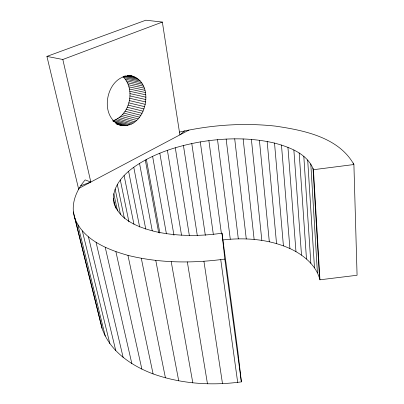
<?xml version="1.0" encoding="UTF-8"?>
<svg xmlns="http://www.w3.org/2000/svg" width="404" height="404" viewBox="0 0 404 404"><rect width="100%" height="100%" fill="white"/><g stroke="black" fill="none" stroke-linecap="round" stroke-linejoin="round"><path stroke-width="0.61" d="M112.994 120.72C130.204 115.069 135.779 89.239 123.003 76.624M116.761 124.124C145.94 135.38 158.883 78.785 128.346 75.306M114.453 204.737C110.009 189.335 122.094 175.563 133.764 167.261C153.404 153.439 176.851 146.127 200.288 141.92C224.806 137.9 250.222 137.35 274.518 143.077C289.633 147.137 307.555 153.762 313.438 169.705L319.948 279.8L357.075 275.26L353.904 164.529C338.729 137.269 303.949 130.335 275.579 126.139C243.481 122.599 210.832 124.962 179.376 132.103M114.059 202.889C119.422 220.433 139.026 227.492 155.146 231.578C177.063 236.401 199.854 236.391 221.998 233.199L237.88 351.581L241.37 381.871C211.883 385.876 181.239 383.962 153.091 373.897C131.421 365.761 109.777 351.192 102.05 328.326L74.871 218.423C70.15 204.793 76.22 190.289 85.178 179.901L90.819 182.042L188.875 130.113M184.658 130.891L179.876 134.86L162.352 22.074L145.849 20.2L46.925 56.398L78.719 189.446M79.361 188.143L90.819 182.042L62.827 59.489L46.925 56.398M62.827 59.489L162.352 22.074M80.704 185.774L90.819 182.042M74.871 218.423C83.466 239.956 107.217 249.505 127.957 255.368C159.56 263.241 192.688 263.448 224.826 259.075L221.998 233.199M313.438 169.705L353.904 164.529M222.887 239.936C245.435 237.32 269.008 239.203 289.915 248.531C303.207 254.702 316.18 265.009 319.948 279.8M132.058 76.043C107.07 72.882 97.192 116.296 120.387 125.124M128.351 75.376L130.204 75.75M127.669 75.346L133.855 76.578M127.528 75.74L135.567 77.346M124.831 75.846L137.198 78.331M123.265 76.412L138.724 79.532M124.058 77.644L140.122 80.921M125.341 79.199L141.395 82.502M126.482 80.916L142.526 84.254M127.472 82.775L143.506 86.148M128.305 84.749L144.324 88.163M128.977 86.85L144.98 90.309M129.472 89.032L145.46 92.536M129.805 91.279L145.773 94.829M129.952 93.587L145.91 97.187M129.921 95.91L145.859 99.561M129.724 98.243L145.642 101.949M129.351 100.571L145.253 104.328M128.805 102.863L144.693 106.676M128.098 105.085L143.965 108.949M127.23 107.247L143.082 111.166M126.205 109.317L142.041 113.287M125.053 111.267L140.875 115.281M123.755 113.09L139.562 117.155M122.336 114.771L138.133 118.882M120.816 116.281L136.597 120.437M119.205 117.62L134.971 121.816M117.498 118.776L133.259 123.003M115.736 119.73L131.487 123.988M113.923 120.463L129.664 124.75M112.645 120.902L113.852 121.23M113.277 121.316L127.8 125.296M115.044 122.604L125.932 125.599M115.736 123.291L116.943 123.624M116.801 123.675L124.063 125.679M116.766 124.018L122.205 125.523M73.377 211.893L102.05 328.326M77.851 224.821L105.237 336.037M82.36 230.992L109.802 343.516M88.436 236.855L115.771 350.672M96.061 242.314L123.129 357.394M105.227 247.288L131.84 363.58M115.898 251.667L141.86 369.11M113.448 198.314L115.554 208.146M127.957 255.368L153.091 373.897M113.832 193.683L117.503 210.949M115.12 189.057L120.442 214.272M117.312 184.471L124.397 218.423M120.311 179.967L128.932 221.862M141.309 258.323L165.433 377.841M124.109 175.573L133.936 224.18M128.603 171.331L139.638 226.987M133.764 167.261L145.738 229.083M155.787 260.439L178.725 380.851M139.531 163.388L152.257 230.795M145.314 160.034L158.646 232.487M146.374 159.464L159.863 233.098M152.606 156.343L166.413 233.845M171.21 261.666L192.814 382.856M159.822 153.202L173.962 235.234M187.335 261.954L207.474 383.8M167.402 150.338L181.522 235.214M175.291 147.768L189.34 235.466M183.436 145.496L197.298 235.542M203.929 261.302L222.503 383.674M191.784 143.546L205.333 235.34M200.288 141.92L213.332 234.335M220.746 259.696L237.688 382.436M208.883 140.627L221.427 233.749M224.826 259.075L241.37 381.871M217.524 139.678L230.29 239.208M226.149 139.082L238.309 238.855M234.709 138.83L246.273 238.921M243.142 138.951L254.136 239.436M251.399 139.431L261.832 240.385M259.419 140.279L269.316 241.769M267.155 141.496L276.538 243.597M274.518 143.077L283.421 245.849M281.467 145.026L289.915 248.531M287.946 147.339L295.97 251.631M293.865 150.005L301.51 255.131M299.172 153.02L306.484 259.02M303.818 156.358L310.838 263.272M307.696 160.019L314.489 267.867M310.792 163.974L317.413 272.776M312.999 168.195L319.519 277.962M353.288 163.039L353.323 164.302"/></g></svg>
